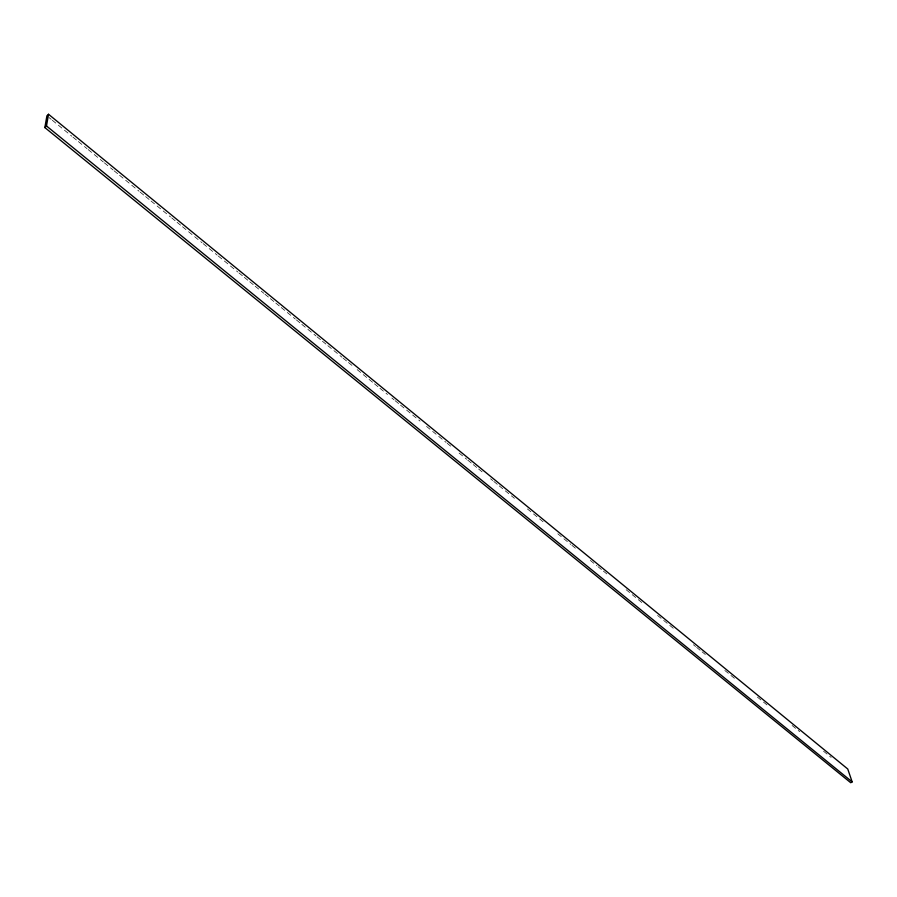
<?xml version="1.0" encoding="UTF-8"?>
<svg xmlns="http://www.w3.org/2000/svg" width="897" height="897" viewBox="0 0 897 897"><rect width="100%" height="100%" fill="white"/><g stroke="black" fill="none" stroke-linecap="round" stroke-linejoin="round"><path stroke-width="0.67" stroke-dasharray="4.49 3.36" d="M49.077 117.608L51.241 119.379M52.329 120.265L71.85 136.243M72.937 137.129L77.277 140.672M78.364 141.569L87.043 148.667M88.119 149.552L103.312 161.976M104.388 162.862L113.067 169.959M114.154 170.845L118.494 174.399M119.581 175.285L139.102 191.263M140.19 192.149L144.529 195.703M145.617 196.589L149.956 200.132M151.032 201.018L170.565 216.996M171.652 217.881L175.991 221.436M177.068 222.321L181.407 225.876M182.495 226.762L202.016 242.728M203.103 243.614L217.209 255.152M218.285 256.037L237.817 272.015M238.905 272.901L243.244 276.455M244.32 277.341L248.66 280.896M249.747 281.781L254.086 285.324M255.174 286.21L263.853 293.319M264.929 294.205L269.268 297.748M270.356 298.645L274.695 302.188M275.783 303.074L280.122 306.628M281.21 307.514L295.304 319.052M296.391 319.937L300.73 323.492M301.818 324.378L315.912 335.915M317 336.801L321.339 340.344M322.427 341.241L326.766 344.784M327.853 345.67L341.948 357.208M343.035 358.094L347.374 361.648M348.462 362.534L352.801 366.088M357.141 369.631L367.983 378.512M369.071 379.397L373.41 382.941M374.486 383.838L378.826 387.381M379.913 388.266L387.504 394.478M391.843 398.033L394.018 399.804M395.106 400.69L399.445 404.244M400.522 405.13L420.054 421.108M426.557 426.434L446.078 442.4M447.166 443.286L451.505 446.841M459.096 453.052L466.698 459.264M467.774 460.15L472.114 463.704M473.201 464.59L477.54 468.144M478.628 469.03L482.967 472.573M490.558 478.785L492.722 480.568M493.81 481.454L498.149 484.997M499.237 485.882L514.418 498.317M527.436 508.958L544.793 523.164M557.811 533.805L570.828 544.457M571.916 545.342L576.255 548.897M590.349 560.434L596.864 565.76M597.951 566.646L602.279 570.189M603.367 571.086L607.706 574.629M626.151 589.721L642.42 603.031M657.602 615.454L673.882 628.763M693.403 644.741L695.567 646.513M696.655 647.399L700.994 650.953M702.082 651.839L705.334 654.496M724.854 670.474L736.796 680.24M757.404 697.092L769.334 706.858M792.107 725.494L799.709 731.705M823.569 751.226L831.16 757.438"/><path stroke-width="1.35" d="M44.85 127.565L46.487 125.984L48.528 114.267L847.743 768.998L852.15 781.87L850.748 782.733L44.85 127.565L46.902 115.825L48.528 114.267M46.487 125.984L852.15 781.87"/></g></svg>
